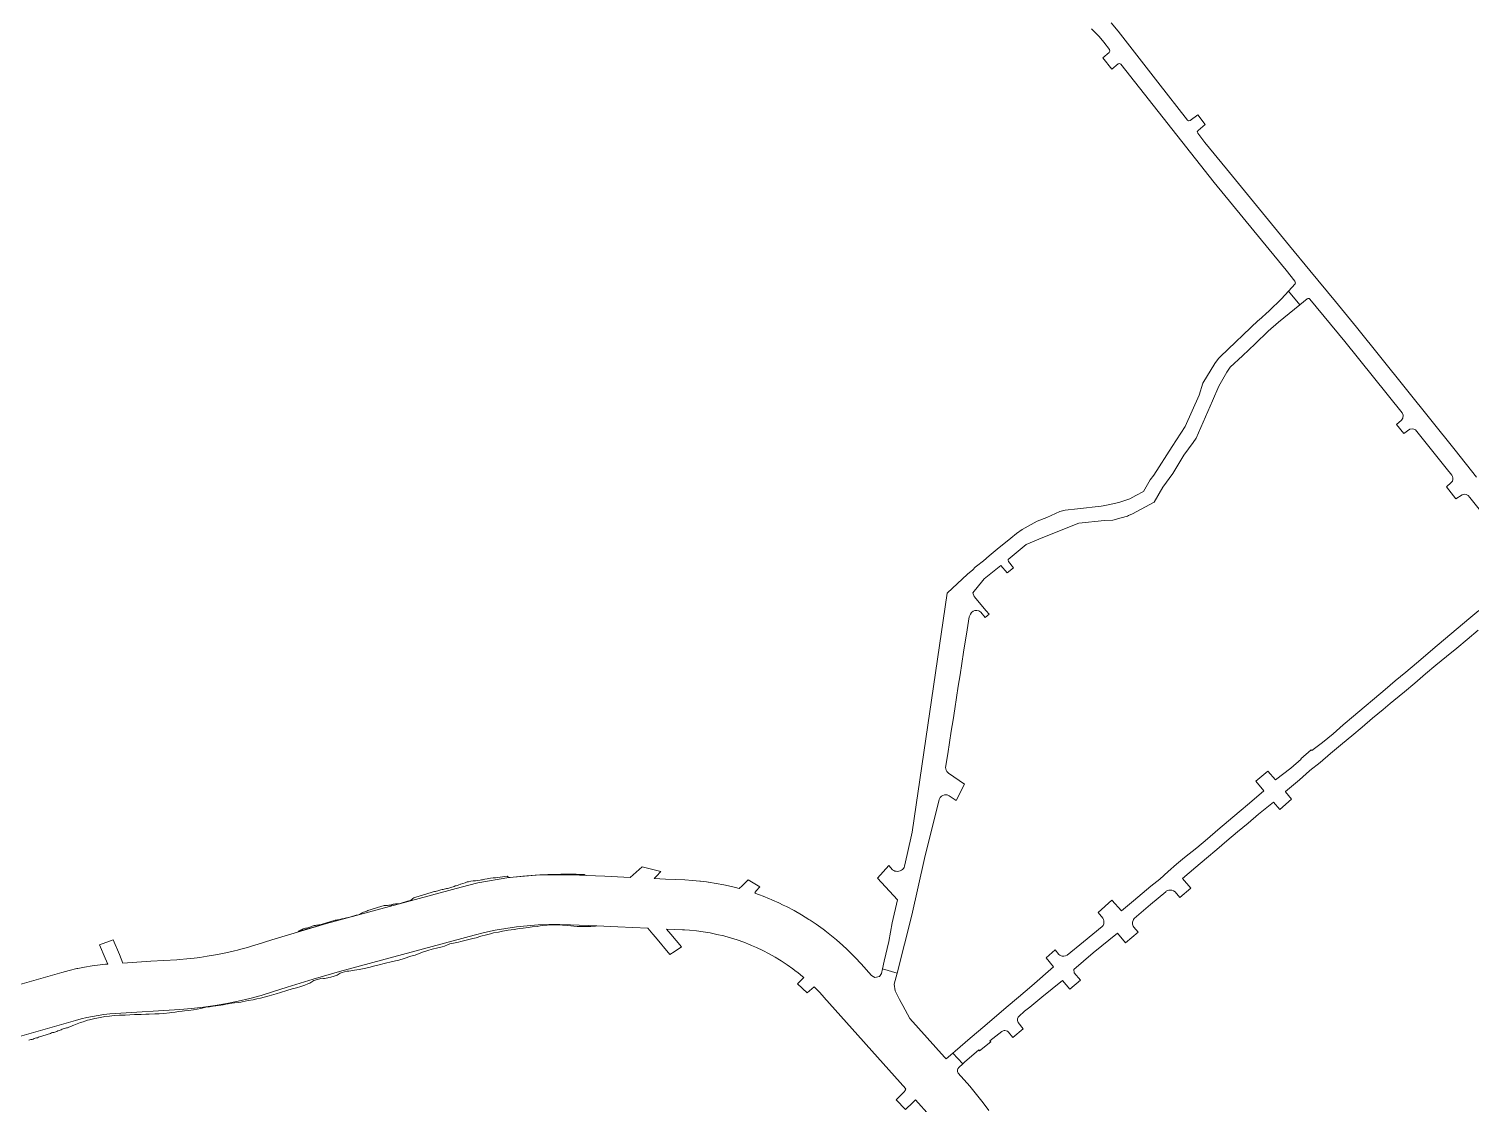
# Model space of a CAD drawing. Header units: inches. Extents: x 704148 to 723432, y 7075344 to 7101810.
# Drawn here: x 719096 to 720368, y 7083563 to 7084511 of the extents above; entities that cross this region are included whole.
import ezdxf

# ---------------------------------------------------------------- set-up
doc = ezdxf.new("R2010")
doc.units = ezdxf.units.IN
doc.header["$MEASUREMENT"] = 0
doc.layers.add('gisdb.gisadmin', color=7, linetype='Continuous', lineweight=9, true_color=0xccf5fc)

msp = doc.modelspace()

# ---------------------------------------------------------------- linework, layer by layer
at = {"layer": 'gisdb.gisadmin'}
for points in [[(720050.9123, 7084516.1407), (720057.1023, 7084508.8648), (720092.183, 7084463.7845), (720118.2782, 7084430.2509), (720119.2921, 7084429.6146), (720120.6961, 7084429.9159), (720127.4547, 7084434.8865), (720133.9881, 7084426.5468), (720127.538, 7084421.1503), (720126.9178, 7084419.9631), (720127.2858, 7084418.7257), (720133.589, 7084410.7599), (720152.536, 7084387.3071), (720208.2102, 7084319.4315), (720226.2822, 7084297.8455), (720248.7315, 7084270.3383), (720267.2377, 7084247.8361), (720354.4631, 7084139.1578), (720373.2851, 7084115.6035)], [(720381.298, 7084079.9457), (720367.2274, 7084097.554), (720365.8289, 7084099.1893), (720364.1144, 7084100.1571), (720362.8147, 7084100.3748), (720361.6659, 7084100.2654), (720360.4307, 7084099.8063), (720354.9403, 7084096.3421), (720346.677, 7084107.0294), (720350.8963, 7084110.7077), (720351.9285, 7084111.9837), (720352.4359, 7084113.3725), (720352.4693, 7084115.0134), (720352.1567, 7084116.122), (720351.4858, 7084117.2534), (720346.4576, 7084123.5457), (720319.2477, 7084157.3043), (720316.9528, 7084158.1618), (720314.3865, 7084157.6909), (720309.1853, 7084153.9589), (720302.7356, 7084161.9141), (720307.0038, 7084165.7889), (720308.2076, 7084167.508), (720308.5002, 7084170.0633), (720307.6211, 7084172.1422), (720256.9359, 7084235.1706), (720226.3022, 7084272.4191), (720225.8969, 7084272.7795), (720225.4589, 7084272.982), (720224.801, 7084273.0511), (720224.2743, 7084272.9216), (720223.8593, 7084272.6756), (720217.3508, 7084267.4838), (720207.3599, 7084279.4394), (720213.3501, 7084285.8556), (720213.4169, 7084286.6772), (720213.3166, 7084287.4822), (720213.0179, 7084288.4082), (720205.2912, 7084297.9563), (720183.5493, 7084324.406), (720141.6461, 7084375.3572), (720059.5758, 7084479.6335), (720058.3821, 7084480.2987), (720057.1218, 7084479.9413), (720051.4971, 7084475.2543), (720043.7144, 7084485.2891), (720049.3102, 7084490.1209), (720049.892, 7084491.1534), (720049.5476, 7084492.5202), (720044.4751, 7084499.0386), (720040.3295, 7084504.0017), (720033.4932, 7084510.8798)], [(720374.72, 7083980.58), (720364.97, 7083972.35), (720355.92, 7083964.82), (720346.68, 7083957.28), (720337.43, 7083949.73), (720328.24, 7083941.97), (720318.75, 7083933.95), (720309.57, 7083926.18), (720300.35, 7083918.57), (720296.93, 7083915.75), (720290.76, 7083910.45), (720281.55, 7083902.91), (720272.21, 7083895.03), (720263.22, 7083887.47), (720255.11, 7083880.65), (720244.46, 7083871.69), (720235.34, 7083863.84), (720226.04, 7083856.69), (720225.92, 7083856.57), (720217.04, 7083848.6), (720204.5742, 7083838.2695), (720204.5824, 7083837.9668), (720209.9138, 7083831.5598), (720199.67, 7083822.4433), (720194.21, 7083828.83), (720180.98, 7083818.14), (720171.64, 7083810.38), (720162.42, 7083802.72), (720153.1, 7083794.66), (720144.02, 7083787.03), (720134.92, 7083779.46), (720125.72, 7083771.56), (720113.72, 7083761.55), (720121.3143, 7083752.8915), (720111.5754, 7083744.7758), (720107.36, 7083749.84), (720105.86, 7083750.79), (720104.52, 7083751.17), (720103.31, 7083751.27), (720101.86, 7083751.21), (720100.84, 7083750.95), (720100.03, 7083750.64), (720099.45, 7083750.24), (720099.13, 7083749.9), (720085.69, 7083738.51), (720071.28, 7083726.31), (720070.66, 7083725.42), (720070.2, 7083724.44), (720069.71, 7083722.9), (720069.71, 7083722.24), (720069.83, 7083721.34), (720070.14, 7083720.32), (720070.44, 7083719.62), (720071.03, 7083718.76), (720074.8104, 7083714.1625), (720063.5684, 7083704.8826), (720056.51, 7083713.27), (720035.02, 7083695.92), (720017.86, 7083681.16), (720018.18, 7083678.33), (720023.8034, 7083671.8715), (720014.4841, 7083663.9703), (720007.91, 7083671.62), (719989.66, 7083656.76), (719979.16, 7083648.2), (719974.6, 7083644.49), (719969.46, 7083639.94), (719968.98, 7083639.31), (719968.44, 7083637.91), (719968.34, 7083636.46), (719968.5, 7083635.34), (719968.87, 7083634.6), (719973.3524, 7083629.0978), (719964.0985, 7083621.2521), (719960.24, 7083625.98), (719959.43, 7083626.77), (719958.38, 7083627.26), (719957.23, 7083627.38), (719956.44, 7083627.38), (719955.52, 7083627.26), (719954.6, 7083626.75), (719943.97, 7083618.38), (719944.7, 7083617.51), (719934.89, 7083609.53), (719934.2, 7083610.37), (719921.6412, 7083599.4376), (719920.1715, 7083598.1583), (719911.3669, 7083607.5652), (719913.1944, 7083609.1451), (719926.56, 7083620.7), (719939.43, 7083631.68), (719958.44, 7083647.88), (719969.21, 7083656.94), (719980.93, 7083666.79), (720000.03, 7083683.65), (719993.4744, 7083691.6143), (720001.6613, 7083698.5086), (720004.82, 7083694.57), (720005.75, 7083693.98), (720006.84, 7083693.42), (720007.83, 7083693.18), (720009.27, 7083693.13), (720010.54, 7083693.29), (720012.09, 7083694.06), (720026.67, 7083705.82), (720043.08, 7083719.1), (720043.84, 7083720.18), (720044.42, 7083721.52), (720044.57, 7083722.64), (720044.61, 7083724.1), (720044.24, 7083725.35), (720043.62, 7083726.48), (720039.573, 7083731.4955), (720051.6091, 7083742.328), (720060.03, 7083733.17), (720070.69, 7083741.8), (720078.37, 7083748.27), (720085.95, 7083754.66), (720093.73, 7083761.08), (720101.28, 7083767.61), (720108.67, 7083774.05), (720115.67, 7083780.06), (720126.56, 7083788.58), (720136, 7083796.62), (720145.15, 7083804.4), (720154.51, 7083812.37), (720163.81, 7083820.25), (720172.83, 7083827.89), (720185.74, 7083838.82), (720178.694, 7083847.4796), (720189.0972, 7083856.0679), (720195.98, 7083848.42), (720209.35, 7083858.96), (720218.47, 7083866.71), (720218.13, 7083867.11), (720227.36, 7083875.01), (720227.85, 7083874.43), (720237.37, 7083881.61), (720246.62, 7083889.23), (720255.72, 7083897.03), (720264.83, 7083904.84), (720274.11, 7083912.64), (720283.2, 7083920.28), (720292.74, 7083928.34), (720301.59, 7083935.83), (720310.76, 7083943.58), (720320.15, 7083951.52), (720338.59, 7083967.11), (720357.02, 7083982.69), (720366.36, 7083990.46), (720375.34, 7083997.93)], [(719044.6058, 7083655.6508), (719125.1691, 7083678.6786), (719131.8345, 7083680.4663), (719138.5548, 7083682.0348), (719139.4782, 7083682.2187), (719145.3229, 7083683.3825), (719152.1315, 7083684.5078), (719158.9733, 7083685.4096), (719163.8466, 7083685.8903), (719165.8409, 7083686.0869), (719163.6119, 7083691.2405), (719158.5332, 7083702.9825), (719170.6944, 7083707.5643), (719176.1218, 7083694.4588), (719179.2244, 7083686.9668), (719203.6992, 7083688.5049), (719226.6757, 7083689.9488), (719229.2881, 7083690.1541), (719235.6927, 7083690.6572), (719242.0411, 7083691.3562), (719244.6832, 7083691.6471), (719247.0696, 7083691.9857), (719253.6383, 7083692.9177), (719262.5493, 7083694.4676), (719271.4076, 7083696.2954), (719277.5554, 7083697.7657), (719280.2043, 7083698.3992), (719283.2487, 7083699.2288), (719288.9309, 7083700.7771), (719294.3045, 7083702.4234), (719297.579, 7083703.4266), (719310.4452, 7083707.5896), (719358.654, 7083721.888), (719477.4941, 7083753.9763), (719492.3146, 7083757.6036), (719519.5552, 7083762.3554), (719519.5565, 7083762.3544), (719520.2285, 7083762.4515), (719546.9318, 7083764.7384), (719549.0928, 7083764.8258), (719576.0669, 7083764.7764), (719587.7567, 7083764.2446), (719604.2276, 7083763.4952), (719626.7221, 7083762.4717), (719637.3263, 7083771.7995), (719653.7012, 7083767.586), (719649.8951, 7083763.6937), (719647.7642, 7083761.5144), (719657.8913, 7083761.0537), (719674.7475, 7083760.2867), (719681.7066, 7083759.8605), (719688.1254, 7083759.2646), (719688.6488, 7083759.216), (719693.9695, 7083758.553), (719695.5673, 7083758.3538), (719695.7234, 7083758.3294), (719702.4554, 7083757.2748), (719709.3061, 7083755.98), (719716.1129, 7083754.4707), (719719.4458, 7083753.6211), (719722.8688, 7083752.7484), (719722.8688, 7083752.7485), (719722.8689, 7083752.7484), (719725.3918, 7083755.1931), (719730.7091, 7083760.3455), (719740.9194, 7083754.2305), (719737.6394, 7083750.6817), (719737.0648, 7083749.8685), (719736.9254, 7083749.3572), (719736.9254, 7083749.357), (719736.8336, 7083749.0204), (719736.8336, 7083749.0202), (719736.6932, 7083748.5051), (719736.7501, 7083748.4845), (719740.7348, 7083747.0399), (719743.8672, 7083745.9043), (719749.4043, 7083743.6806), (719750.8923, 7083743.083), (719752.2798, 7083742.4701), (719757.817, 7083740.0238), (719761.7042, 7083738.1457), (719764.6335, 7083736.7303), (719771.3337, 7083733.2063), (719777.9098, 7083729.4559), (719784.3542, 7083725.4834), (719785.4333, 7083724.7664), (719790.6594, 7083721.2935), (719796.8181, 7083716.8911), (719802.8225, 7083712.2818), (719802.8231, 7083712.2813), (719808.6675, 7083707.4694), (719814.3444, 7083702.461), (719817.7648, 7083699.2294), (719819.8472, 7083697.2619), (719825.1695, 7083691.8783), (719830.3052, 7083686.3163), (719830.3053, 7083686.3164), (719839.5247, 7083675.9836), (719842.4927, 7083674.2678), (719846.5028, 7083675.0016), (719848.391, 7083677.8058), (719849.2727, 7083681.8126), (719862.1569, 7083678.2074), (719859.66, 7083668.28), (719860.32, 7083662.52), (719864.3163, 7083654.8583), (719867.1217, 7083649.6445), (719873.326, 7083638.1007), (719903.8175, 7083603.9273), (719905.3903, 7083602.3982), (719911.3669, 7083607.5652), (719920.1715, 7083598.1583), (719916.44, 7083594.91), (719915.78, 7083593.81), (719915.46, 7083593.05), (719915.41, 7083591.31), (719916.02, 7083589.99), (719926.2622, 7083578.2753), (719937.9216, 7083563.686), (719943.1036, 7083556.9531)], [(719890.9842, 7083552.2211), (719878.2989, 7083566.4382), (719876.5114, 7083564.6782), (719875.8365, 7083564.0138), (719869.4771, 7083557.7526), (719861.4081, 7083566.2867), (719867.8486, 7083572.794), (719868.0138, 7083572.9666), (719868.173, 7083573.1449), (719868.326, 7083573.3284), (719868.4727, 7083573.5171), (719868.6128, 7083573.7106), (719868.7462, 7083573.9089), (719868.8728, 7083574.1115), (719868.9924, 7083574.3184), (719869.1049, 7083574.5292), (719869.2101, 7083574.7438), (719869.3079, 7083574.9618), (719869.3983, 7083575.183), (719869.481, 7083575.4072), (719869.556, 7083575.6341), (719869.6233, 7083575.8634), (719869.6826, 7083576.0949), (719797.4742, 7083657.0226), (719796.2147, 7083658.3856), (719793.2609, 7083661.5821), (719788.8911, 7083665.9919), (719782.7305, 7083660.5804), (719774.2219, 7083668.6599), (719779.7003, 7083674.344), (719778.5985, 7083675.245), (719774.9337, 7083678.2417), (719772.0076, 7083680.47), (719770.0351, 7083681.9721), (719765.0105, 7083685.5309), (719759.8658, 7083688.9137), (719758.2776, 7083689.8811), (719754.6071, 7083692.1167), (719749.2409, 7083695.1358), (719743.7734, 7083697.9675), (719738.2112, 7083700.6084), (719733.6645, 7083702.5775), (719732.5611, 7083703.0553), (719726.8297, 7083705.3054), (719721.0239, 7083707.3559), (719715.1506, 7083709.2044), (719710.2208, 7083710.5705), (719709.217, 7083710.8486), (719703.23, 7083712.2867), (719697.1968, 7083713.5168), (719691.1248, 7083714.5375), (719685.021, 7083715.3476), (719678.8929, 7083715.946), (719674.6878, 7083716.2103), (719672.7478, 7083716.3322), (719658.8087, 7083716.9664), (719662.6058, 7083712.3454), (719671.7951, 7083701.1619), (719665.3449, 7083696.8265), (719661.709, 7083694.3828), (719648.8853, 7083709.8203), (719646.7301, 7083712.4149), (719642.3262, 7083717.7163), (719615.6137, 7083718.9316), (719597.1841, 7083719.7701), (719597.184, 7083719.7701), (719574.0671, 7083720.8218), (719564.5209, 7083721.092), (719554.9711, 7083721.034), (719545.4288, 7083720.6481), (719535.9055, 7083719.9347), (719526.4123, 7083718.8946), (719516.9604, 7083717.529), (719507.561, 7083715.8396), (719498.2251, 7083713.8283), (719488.9639, 7083711.4975), (719370.1238, 7083679.4092), (719346.973, 7083672.8516), (719323.9905, 7083665.7265), (719311.1243, 7083661.5634), (719301.1607, 7083658.5109), (719291.1066, 7083655.7713), (719280.9717, 7083653.3474), (719270.766, 7083651.2416), (719260.4995, 7083649.4559), (719250.1821, 7083647.9921), (719239.824, 7083646.8516), (719229.4353, 7083646.0354), (719172.6306, 7083642.4656), (719167.5094, 7083642.0645), (719162.403, 7083641.5058), (719157.3162, 7083640.7901), (719152.2539, 7083639.9181), (719147.2208, 7083638.8905), (719142.2218, 7083637.7084), (719137.2616, 7083636.3729), (719056.6983, 7083613.3451)], [(719056.6983, 7083613.3451), (719137.2616, 7083636.3729), (719142.2218, 7083637.7084), (719147.2208, 7083638.8905), (719152.2539, 7083639.9181), (719157.3162, 7083640.7901), (719162.403, 7083641.5058), (719167.5094, 7083642.0645), (719172.6306, 7083642.4656), (719229.4353, 7083646.0354), (719239.824, 7083646.8516), (719250.1821, 7083647.9921), (719260.4995, 7083649.4559), (719270.766, 7083651.2416), (719280.9717, 7083653.3474), (719291.1066, 7083655.7713), (719301.1607, 7083658.5109), (719311.1243, 7083661.5634), (719323.9905, 7083665.7265), (719346.973, 7083672.8516), (719370.1238, 7083679.4092), (719488.9639, 7083711.4975), (719498.2251, 7083713.8283), (719507.561, 7083715.8396), (719516.9604, 7083717.529), (719526.4123, 7083718.8946), (719535.9055, 7083719.9347), (719545.4288, 7083720.6481), (719554.9711, 7083721.034), (719564.5209, 7083721.092), (719574.0671, 7083720.8218), (719597.184, 7083719.7701), (719595.9982, 7083719.6379), (719591.9777, 7083719.2769), (719587.9708, 7083719.2158), (719583.9677, 7083719.2406), (719579.9688, 7083719.355), (719576.9746, 7083719.5501), (719571.3233, 7083720.0114), (719566.8773, 7083720.3049), (719561.5332, 7083720.5517), (719557.9659, 7083720.676), (719553.5156, 7083720.3067), (719549.0674, 7083720.0642), (719547.2999, 7083719.7461), (719544.6495, 7083719.3459), (719540.233, 7083718.7978), (719536.7004, 7083718.4075), (719532.2998, 7083717.7998), (719528.7688, 7083717.4312), (719524.3884, 7083716.7088), (719519.1346, 7083715.8585), (719513.8839, 7083714.9987), (719510.4001, 7083714.3316), (719506.0438, 7083713.5066), (719503.4602, 7083712.867), (719500.022, 7083711.996), (719494.8985, 7083710.5689), (719490.6507, 7083709.3153), (719487.8744, 7083708.617), (719483.0098, 7083707.4524), (719477.2172, 7083705.8886), (719475.2559, 7083705.48), (719472.351, 7083704.7298), (719469.3692, 7083704.2645), (719467.4181, 7083703.8181), (719465.5883, 7083702.9223), (719462.7718, 7083701.8449), (719460.8442, 7083701.3117), (719456.9121, 7083700.5297), (719452.0536, 7083699.3423), (719448.2474, 7083698.0943), (719443.4507, 7083696.6782), (719436.9054, 7083694.0656), (719433.0713, 7083692.9208), (719427.3892, 7083690.9476), (719422.5842, 7083689.5621), (719419.663, 7083688.8725), (719415.767, 7083687.9567), (719410.8558, 7083686.9646), (719404.1089, 7083685.0991), (719400.2272, 7083684.1304), (719397.3023, 7083683.4543), (719393.4074, 7083682.5346), (719390.4775, 7083681.877), (719387.5148, 7083681.3409), (719383.5553, 7083680.6605), (719378.5857, 7083679.8847), (719376.5579, 7083679.7222), (719374.5929, 7083679.3277), (719372.6697, 7083678.7779), (719370.78, 7083678.104), (719369.9463, 7083677.4495), (719368.2335, 7083676.3929), (719366.4287, 7083675.6792), (719365.5081, 7083675.3895), (719362.7253, 7083674.5968), (719360.8132, 7083674.2707), (719359.8668, 7083674.0722), (719357.0869, 7083673.2669), (719356.089, 7083673.2469), (719354.9576, 7083673.6893), (719347.544, 7083671.516), (719345.0497, 7083669.7469), (719344.1706, 7083669.3205), (719342.3896, 7083668.5457), (719339.6521, 7083667.6047), (719335.9941, 7083666.3788), (719332.3024, 7083665.2622), (719328.5907, 7083664.2075), (719323.911, 7083662.8989), (719318.1743, 7083661.1386), (719314.3479, 7083659.9712), (719308.2111, 7083658.1265), (719307.1295, 7083657.8373), (719303.8721, 7083657.0177), (719300.6305, 7083656.1533), (719297.38, 7083655.3254), (719294.0911, 7083654.6484), (719289.6922, 7083653.8233), (719284.4035, 7083652.8283), (719283.1072, 7083652.5845), (719280.8965, 7083652.2544), (719277.5787, 7083651.7863), (719275.3662, 7083651.4898), (719273.1532, 7083651.2067), (719272.0555, 7083651.0239), (719269.872, 7083650.5969), (719267.6829, 7083650.2006), (719265.4732, 7083649.9224), (719263.2629, 7083649.6563), (719261.0593, 7083649.3566), (719258.8659, 7083648.9951), (719255.5713, 7083648.4783), (719254.4581, 7083648.4131), (719252.2585, 7083648.0924), (719251.1596, 7083647.9244), (719248.9924, 7083647.3327), (719247.9115, 7083647.0011), (719244.6293, 7083646.292), (719241.3286, 7083645.7), (719236.9027, 7083645.105), (719233.5761, 7083644.7049), (719231.3456, 7083644.6001), (719228.1789, 7083644.1484), (719225.2001, 7083643.7157), (719222.2201, 7083643.3037), (719220.2322, 7083643.0481), (719215.2585, 7083642.4732), (719211.2596, 7083642.3295), (719207.2626, 7083642.157), (719202.2649, 7083641.9632), (719199.2651, 7083641.8654), (719195.2681, 7083641.6933), (719192.2694, 7083641.5775), (719189.2702, 7083641.4714), (719185.2725, 7083641.3094), (719181.2762, 7083641.1245), (719176.2808, 7083640.8945), (719171.5395, 7083640.6784), (719167.4335, 7083640.2765), (719163.3343, 7083639.8234), (719159.3015, 7083638.9013), (719154.4407, 7083638.038), (719152.0204, 7083637.5576), (719149.6269, 7083636.9501), (719148.0214, 7083636.5988), (719145.6884, 7083635.7506), (719144.1244, 7083635.2411), (719141.7913, 7083634.4456), (719138.7103, 7083633.3096), (719136.0106, 7083632.2876), (719135.0728, 7083631.9298), (719133.2151, 7083631.1517), (719132.2871, 7083630.7597), (719131.3591, 7083630.3677), (719130.4311, 7083629.9756), (719129.4639, 7083629.7207), (719128.4691, 7083629.5626), (719127.5041, 7083629.3001), (719126.5657, 7083628.9444), (719125.6376, 7083628.5527), (719124.7241, 7083628.1099), (719123.7713, 7083627.8046), (719122.8193, 7083627.4965), (719121.8952, 7083627.091), (719120.9525, 7083626.7505), (719120.0029, 7083626.4342), (719119.0532, 7083626.1178), (719118.1012, 7083625.8101), (719117.123, 7083625.5935), (719116.1635, 7083625.3117), (719115.2248, 7083624.9571), (719114.3022, 7083624.5464), (719113.3653, 7083624.1854), (719112.4252, 7083623.8359), (719111.4441, 7083623.6293), (719110.4795, 7083623.3654), (719109.5023, 7083623.1455), (719108.5439, 7083622.8598), (719107.6039, 7083622.51), (719106.6644, 7083622.1583), (719105.7161, 7083621.837), (719104.7706, 7083621.5065), (719103.8279, 7083621.1658), (719102.8639, 7083620.8996), (719101.9069, 7083620.6092), (719100.9536, 7083620.3057), (719100.0002, 7083620.0025), (719099.0432, 7083619.7119), (719098.0762, 7083619.4566), (719096.134, 7083618.9742)]]:
    msp.add_lwpolyline(points, dxfattribs=at)
for points in [[(719925.64, 7083992.41), (719923.84, 7083980.89), (719920.74, 7083961.02), (719919.19, 7083951.08), (719917.64, 7083941.14), (719916.1, 7083931.2), (719914.54, 7083921.23), (719913, 7083911.31), (719911.45, 7083901.37), (719909.9, 7083891.43), (719908.35, 7083881.48), (719906.8, 7083871.55), (719904.9, 7083859.34), (719905.02, 7083858.21), (719905.4, 7083857.01), (719905.98, 7083855.89), (719907.49, 7083854.5), (719921.5788, 7083844.7693), (719914.0771, 7083830.397), (719908.04, 7083834.51), (719906.18, 7083835.22), (719903.94, 7083835.26), (719902.55, 7083834.89), (719901.35, 7083834.12), (719900.15, 7083832.93), (719899.28, 7083831.15), (719886.13, 7083779.09), (719874.97, 7083729.15), (719862.1569, 7083678.2074), (719849.2727, 7083681.8126), (719850.65, 7083688.71), (719854.71, 7083705.93), (719857.82, 7083722.41), (719862.35, 7083742.68), (719844.78, 7083761.95), (719854.9336, 7083772.9053), (719858.1671, 7083769.1667), (719859.1627, 7083768.5548), (719860.2473, 7083768.1199), (719861.3898, 7083767.8745), (719862.5573, 7083767.8256), (719863.7163, 7083767.9746), (719864.8335, 7083768.3173), (719865.8768, 7083768.8438), (719866.8161, 7083769.5389), (719867.6244, 7083770.3828), (719868.2787, 7083771.351), (719868.7599, 7083772.4159), (719871.0241, 7083782.6153), (719875.3509, 7083802.5359), (719906.37, 7084013.13), (719924.32, 7084029.82), (719928.8503, 7084033.7289), (719931.1033, 7084036.0246), (719932.2576, 7084037.0641), (719938.1782, 7084041.7775), (719943.35, 7084046.24), (719950.31, 7084052.01), (719962.4885, 7084061.6202), (719967.5581, 7084065.9311), (719972.56, 7084069.34), (719985.59, 7084076.65), (719994.09, 7084079.98), (720005.7, 7084085.09), (720010.42, 7084086.4), (720021.1788, 7084087.6685), (720042.2499, 7084089.9053), (720043.9174, 7084090.0702), (720053.8286, 7084092.3365), (720058.4626, 7084093.3961), (720067.4386, 7084096.3409), (720072.6616, 7084099.1968), (720079.573, 7084102.976), (720085.4391, 7084113.0845), (720088.4524, 7084117.3044), (720104.6662, 7084142.4577), (720116.3434, 7084160.07), (720128.4858, 7084187.9335), (720131.73, 7084198.43), (720142.5106, 7084215.6956), (720145.6706, 7084220.0256), (720147.2605, 7084221.8227), (720180.6403, 7084253.5791), (720181.134, 7084254.0303), (720190.4017, 7084262.0588), (720201.0681, 7084272.7), (720207.3599, 7084279.4394), (720217.3508, 7084267.4838), (720198.48, 7084252.13), (720189.52, 7084244.36), (720177.84, 7084233.11), (720166.72, 7084222.51), (720156.01, 7084212.48), (720152.85, 7084208.15), (720145.91, 7084195.87), (720140.22, 7084182.82), (720125.8, 7084149.73), (720123.23, 7084146.04), (720114.96, 7084134.85), (720105.45, 7084118.8), (720096.51, 7084106.66), (720088.85, 7084093.46), (720069.83, 7084083.06), (720066.08, 7084081.55), (720065.2, 7084081.19), (720059.74, 7084079.72), (720052.46, 7084077.55), (720044.95, 7084077.32), (720022.53, 7084074.94), (719990.7, 7084062.15), (719975.85, 7084056.18), (719960.21, 7084042.88), (719960.15, 7084042.3), (719960.24, 7084041.23), (719964.817, 7084035.652), (719959.126, 7084030.9847), (719953.62, 7084037.71), (719940.23, 7084027.05), (719939.05, 7084025.85), (719937.63, 7084024.4), (719928.9, 7084013.54), (719930.2, 7084010.21), (719940.8, 7083997.51), (719943.2241, 7083994.5733), (719939.8736, 7083991.8568), (719936.02, 7083996.44), (719934.31, 7083997.53), (719932.48, 7083997.92), (719930.77, 7083997.8), (719929.17, 7083997.21), (719927.73, 7083996.03), (719926.75, 7083994.55)], [(719546.9318, 7083764.7384), (719520.2285, 7083762.4515), (719520.8696, 7083762.5441), (719531.8653, 7083763.7488), (719542.896, 7083764.5752)], [(719585.0566, 7083765.1755), (719586.0525, 7083765.063), (719587.0326, 7083764.603), (719587.7567, 7083764.2446), (719576.0669, 7083764.7764), (719549.0928, 7083764.8258), (719553.9485, 7083765.0222), (719565.0098, 7083765.0893), (719565.3701, 7083765.0791), (719565.8468, 7083765.4686), (719567.7635, 7083765.4205), (719568.7989, 7083765.3914), (719569.8341, 7083765.3593), (719570.8692, 7083765.3243), (719571.9049, 7083765.3087), (719572.9412, 7083765.3066), (719575.0142, 7083765.2938), (719577.0526, 7083765.2689), (719579.0535, 7083765.2441), (719581.0545, 7083765.2212), (719583.0556, 7083765.1982)], [(719492.3146, 7083757.6036), (719477.4941, 7083753.9763), (719358.654, 7083721.888), (719333.6304, 7083714.7777), (719333.6565, 7083714.8127), (719334.5566, 7083715.3324), (719335.481, 7083715.7713), (719336.4037, 7083716.2172), (719337.3122, 7083716.7128), (719338.2577, 7083717.0831), (719339.229, 7083717.3654), (719340.2127, 7083717.605), (719341.1999, 7083717.8324), (719342.1874, 7083718.058), (719343.1587, 7083718.3399), (719344.1114, 7083718.6869), (719345.054, 7083719.0697), (719346.0033, 7083719.43), (719346.9532, 7083719.7885), (719347.9339, 7083720.0383), (719348.9416, 7083720.1917), (719349.9488, 7083720.346), (719350.9576, 7083720.4933), (719351.9716, 7083720.6212), (719352.9858, 7083720.7473), (719353.9718, 7083720.9749), (719354.9466, 7083721.2429), (719355.9099, 7083721.553), (719356.8739, 7083721.861), (719357.8384, 7083722.1673), (719358.8004, 7083722.4709), (719359.7504, 7083722.7887), (719360.7015, 7083723.1023), (719361.6557, 7083723.4049), (719362.61, 7083723.7067), (719363.5669, 7083723.9989), (719364.524, 7083724.2903), (719365.4813, 7083724.5811), (719366.4374, 7083724.8762), (719367.4571, 7083724.9361), (719368.4565, 7083725.0708), (719369.4504, 7083725.226), (719370.4349, 7083725.4161), (719371.3932, 7083725.7032), (719372.3807, 7083725.882), (719373.3659, 7083726.0696), (719374.34, 7083726.298), (719375.3144, 7083726.5257), (719376.2889, 7083726.7528), (719378.2384, 7083727.2051), (719380.1718, 7083727.7168), (719382.0777, 7083728.3306), (719383.9838, 7083728.9432), (719384.956, 7083729.179), (719386.9021, 7083729.6438), (719388.7437, 7083730.4956), (719389.6617, 7083730.9321), (719391.5027, 7083731.7863), (719392.4459, 7083732.1292), (719393.3891, 7083732.4721), (719394.3291, 7083732.8271), (719395.2659, 7083733.1938), (719396.2047, 7083733.5531), (719397.1444, 7083733.9091), (719398.0841, 7083734.2652), (719399.0303, 7083734.597), (719400.0031, 7083734.8304), (719400.9568, 7083735.1345), (719401.9106, 7083735.4384), (719402.8643, 7083735.7423), (719403.8181, 7083736.0462), (719404.7719, 7083736.35), (719405.7256, 7083736.6539), (719406.6858, 7083736.9341), (719407.6564, 7083737.1757), (719408.6203, 7083737.4419), (719409.6013, 7083737.645), (719410.6145, 7083737.7289), (719411.6294, 7083737.8062), (719412.6511, 7083737.8583), (719413.6785, 7083737.8897), (719414.6999, 7083737.9431), (719415.6864, 7083738.1255), (719416.6239, 7083738.4898), (719417.5799, 7083738.7852), (719418.568, 7083738.9618), (719419.5469, 7083739.1728), (719420.5522, 7083739.2857), (719421.5805, 7083739.3135), (719422.6452, 7083739.2065), (719423.6183, 7083739.4388), (719424.5777, 7083739.7215), (719425.5316, 7083740.0249), (719426.4856, 7083740.3279), (719427.4398, 7083740.6302), (719428.3942, 7083740.932), (719429.3487, 7083741.2331), (719430.3033, 7083741.5335), (719431.2582, 7083741.8334), (719432.2837, 7083741.8716), (719433.1395, 7083742.5381), (719434.019, 7083743.117), (719434.8739, 7083743.7873), (719435.7381, 7083744.4229), (719436.6853, 7083744.751), (719437.6351, 7083745.0695), (719438.588, 7083745.3764), (719439.5383, 7083745.6933), (719440.4941, 7083745.9897), (719441.4544, 7083746.2693), (719442.6848, 7083746.6527), (719443.3745, 7083746.8304), (719444.331, 7083747.1241), (719445.2872, 7083747.4188), (719446.246, 7083747.7043), (719447.2001, 7083748.0068), (719448.1541, 7083748.3098), (719449.108, 7083748.6132), (719450.0636, 7083748.9102), (719451.0148, 7083749.2237), (719451.9847, 7083749.4676), (719452.9546, 7083749.712), (719453.9243, 7083749.9567), (719454.8939, 7083750.2019), (719455.8631, 7083750.4485), (719456.8309, 7083750.7004), (719457.7986, 7083750.9529), (719458.7661, 7083751.2058), (719459.7335, 7083751.4592), (719460.7007, 7083751.713), (719461.6679, 7083751.9674), (719462.6394, 7083752.2053), (719463.6152, 7083752.4278), (719464.5836, 7083752.6772), (719465.5696, 7083752.8619), (719466.5307, 7083753.1387), (719467.4883, 7083753.4281), (719468.4543, 7083753.6869), (719469.4159, 7083753.9617), (719470.3683, 7083754.2704), (719471.3101, 7083754.6189), (719472.26, 7083754.9367), (719473.2215, 7083755.2122), (719474.1764, 7083755.5117), (719475.4499, 7083755.9216), (719476.8355, 7083756.4155), (719476.8661, 7083756.3457), (719477.0299, 7083756.4846), (719479.0035, 7083757.1796), (719480.9822, 7083757.8637), (719482.9821, 7083758.4716), (719483.9964, 7083758.7192), (719486.0405, 7083759.1497), (719488.1255, 7083759.4004), (719490.2112, 7083759.6344), (719492.2974, 7083759.8528), (719494.3826, 7083760.0613), (719495.4008, 7083760.277), (719496.4197, 7083760.4899), (719497.4392, 7083760.7), (719498.4592, 7083760.9072), (719500.5011, 7083761.3131), (719501.5229, 7083761.5117), (719503.573, 7083761.8738), (719505.6504, 7083762.0792), (719507.7279, 7083762.2725), (719509.8034, 7083762.4651), (719511.8597, 7083762.7699), (719513.9165, 7083763.07), (719515.9766, 7083763.3461), (719518.0477, 7083763.5404), (719518.0987, 7083763.545), (719519.5552, 7083762.3554)], [(719797.7569, 7083716.2542), (719798.5699, 7083715.5867), (719796.8181, 7083716.8911), (719796.8918, 7083716.8522)]]:
    msp.add_lwpolyline(points, close=True, dxfattribs=at)

doc.saveas('drawing.dxf')
